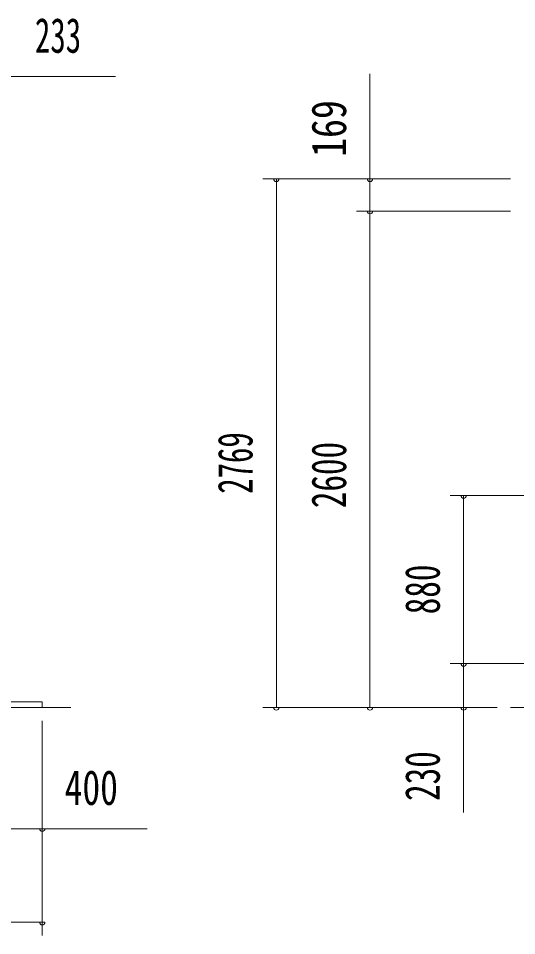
# Model space of a CAD drawing. Units: millimetres, scale not verified. Extents: x -34086 to 34091, y -14700 to 14700.
# Drawn here: x 5935 to 8543, y 1933 to 6738 of the extents above; entities that cross this region are included whole.
import ezdxf
from ezdxf.enums import TextEntityAlignment as Align

# ---------------------------------------------------------------- set-up
doc = ezdxf.new("R2010")
doc.units = ezdxf.units.MM
doc.header["$LTSCALE"] = 60
doc.layers.add('0-2_1-07BOLD', color=7, linetype='Continuous', lineweight=18)
doc.layers.add('0-5_1-57DIM', color=3, linetype='Continuous', lineweight=18)
doc.styles.add('ＭＳ ゴシック', font='')
doc.styles.get('ＭＳ ゴシック').set_extended_font_data('MS Gothic')

msp = doc.modelspace()

# ---------------------------------------------------------------- linework, layer by layer
at = {"layer": '0-2_1-07BOLD'}
for p, q in [((-5089.68, 3127.54), (6210.32, 3127.54)), ((6060.32, 3157.54), (6060.32, 3127.54)), ((8510.32, 3127.54), (12840.32, 3127.54))]:
    msp.add_line(p, q, dxfattribs=at)
msp.add_lwpolyline([(6060.32, 3157.54), (-4939.68, 3157.54), (-4939.68, 3127.54)], dxfattribs=at)
at = {"layer": '0-5_1-57DIM'}
for p, q in [((7775.32, 6446.04), (7775.32, 5896.54)), ((6442.82, 6432.54), (5893.32, 6432.54)), ((8510.32, 5896.54), (7215.32, 5896.54)), ((7299.32, 5896.54), (7271.32, 5896.54)), ((7285.32, 3127.54), (7285.32, 5896.54)), ((7789.32, 5896.54), (7761.32, 5896.54)), ((7775.32, 5727.54), (7775.32, 5896.54)), ((7705.32, 5727.54), (8510.32, 5727.54)), ((7789.32, 5727.54), (7761.32, 5727.54)), ((7775.32, 3127.54), (7775.32, 5727.54)), ((8959.32, 4237.54), (8195.32, 4237.54)), ((8279.32, 4237.54), (8251.32, 4237.54)), ((8265.32, 3357.54), (8265.32, 4237.54)), ((8195.32, 3357.54), (8959.32, 3357.54)), ((8279.32, 3357.54), (8251.32, 3357.54)), ((8265.32, 3127.54), (8265.32, 3357.54)), ((8440.32, 3127.54), (7215.32, 3127.54)), ((7299.32, 3127.54), (7271.32, 3127.54)), ((7789.32, 3127.54), (7761.32, 3127.54)), ((8279.32, 3127.54), (8251.32, 3127.54)), ((8265.32, 3127.54), (8265.32, 2578.04)), ((6060.32, 1932.54), (6060.32, 3057.54)), ((5660.32, 2492.54), (6060.32, 2492.54)), ((6074.32, 2492.54), (6046.32, 2492.54)), ((6060.32, 2492.54), (6609.82, 2492.54)), ((-4939.68, 2002.54), (6060.32, 2002.54)), ((6074.32, 2002.54), (6046.32, 2002.54))]:
    msp.add_line(p, q, dxfattribs=at)
for centre in [(7285.32, 5896.54), (7775.32, 5896.54), (7775.32, 5727.54), (8265.32, 4237.54), (8265.32, 3357.54), (7285.32, 3127.54), (7775.32, 3127.54), (8265.32, 3127.54), (6060.32, 2492.54), (6060.32, 2002.54)]:
    msp.add_arc(centre, 14, 180, 0, dxfattribs=at)

# ---------------------------------------------------------------- texts
at = {"layer": '0-5_1-57DIM', "color": 7, "style": 'ＭＳ ゴシック'}
for s, width, p in [('233', 0.65, (6021.87, 6502.54)), ('400', 0.75, (6177.39, 2562.54))]:
    msp.add_text(s, height=182.3, dxfattribs=dict(at, width=width)).set_placement(p, align=Align.BOTTOM_LEFT)
for s, width, p in [('169', 0.8, (7705.32, 6011.58)), ('2769', 0.65, (7215.32, 4247.11)), ('2600', 0.7, (7705.32, 4171.69)), ('880', 0.7, (8195.32, 3615.93)), ('230', 0.7, (8195.32, 2638.05))]:
    msp.add_text(s, height=182.3, rotation=90, dxfattribs=dict(at, width=width)).set_placement(p, align=Align.BOTTOM_LEFT)

doc.saveas('drawing.dxf')
